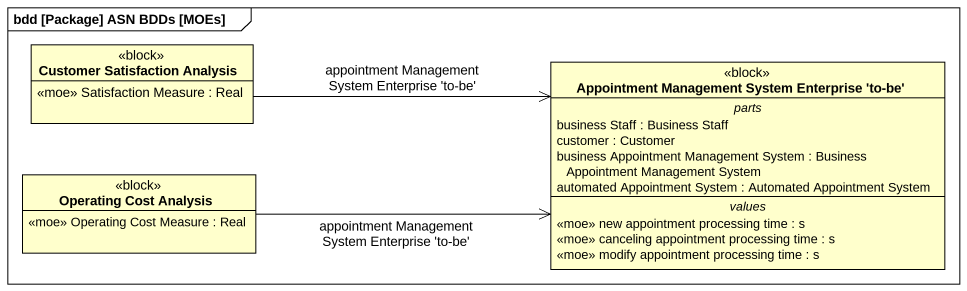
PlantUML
@startuml
mainframe bdd [Package] ASN BDDs [MOEs]
hide circle
hide empty members
class "Customer Satisfaction Analysis" as Customer_Satisfaction <<block>> {
  <<moe>> Satisfaction Measure : Real
}
class "Appointment Management System Enterprise 'to-be'" as Appointment_Management <<block>> {
  -- parts --
  business Staff : Business Staff
  customer : Customer
  business Appointment Management System : Business Appointment Management System
  automated Appointment System : Automated Appointment System
  -- values --
  <<moe>> new appointment processing time : s
  <<moe>> canceling appointment processing time : s
  <<moe>> modify appointment processing time : s
}
class "Operating Cost Analysis" as Operating_Cost_Analysis <<block>> {
  <<moe>> Operating Cost Measure : Real
}
Customer_Satisfaction -right-> "appointment Management System Enterprise 'to-be'" Appointment_Management
Operating_Cost_Analysis -right-> "appointment Management System Enterprise 'to-be'" Appointment_Management
@enduml
